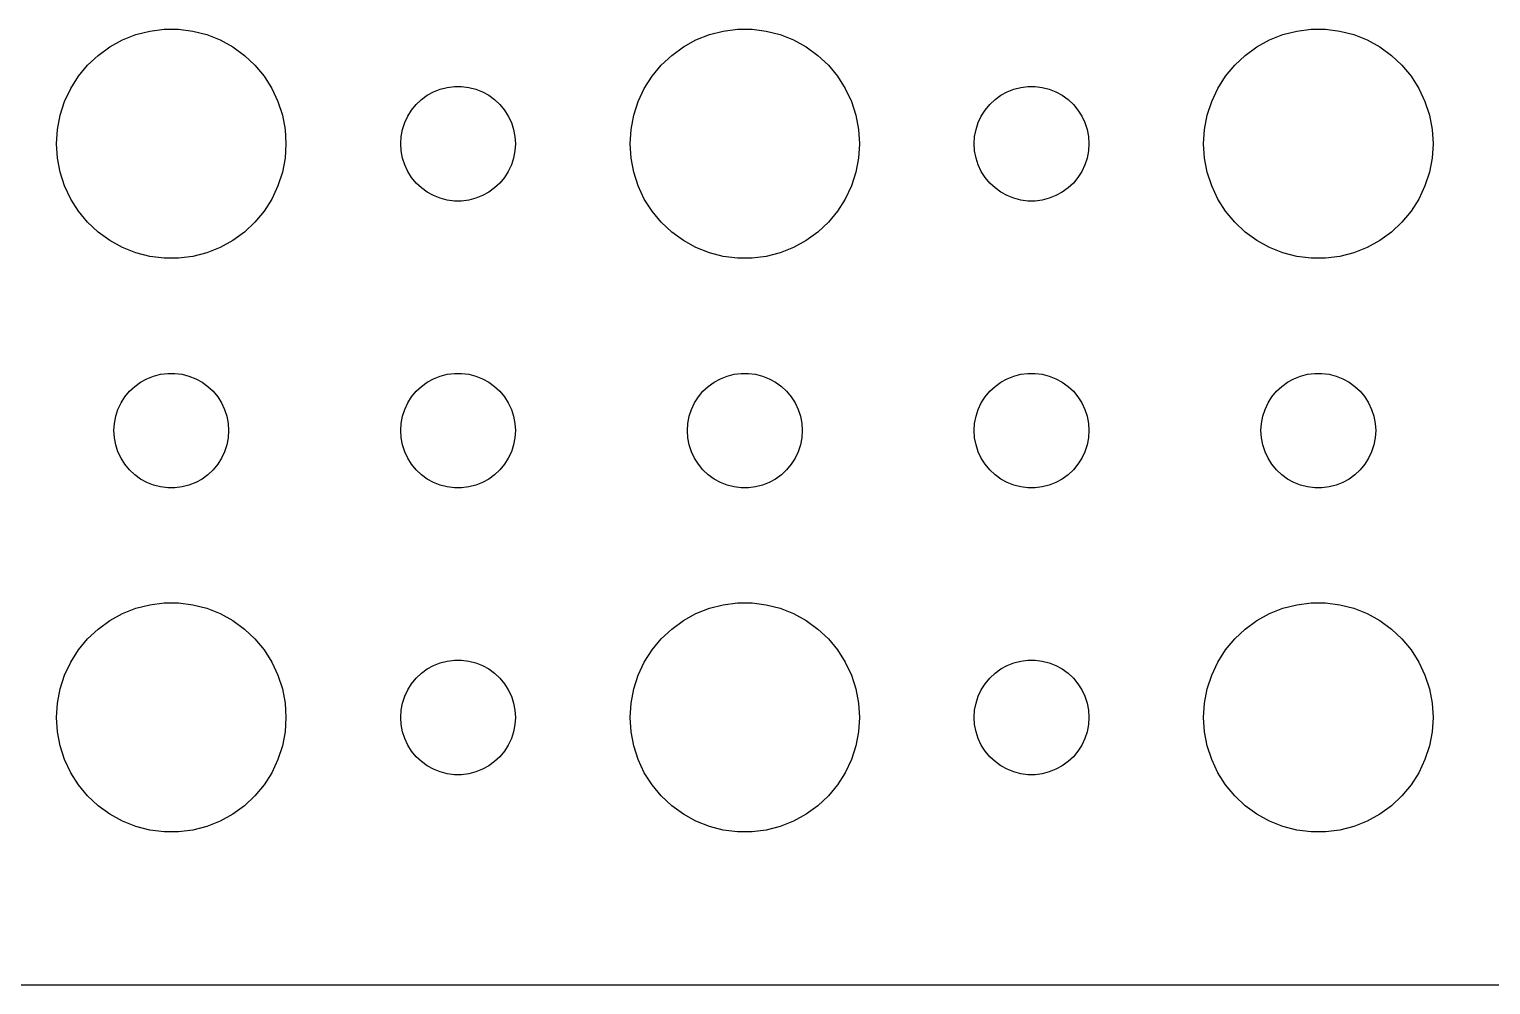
# Model space of a CAD drawing. Header units: metres. Extents: x -74 to 74, y -59 to 59.
# Drawn here: x -41.22 to -2.99, y -59.49 to -34.51 of the extents above; entities that cross this region are included whole.
import ezdxf

# ---------------------------------------------------------------- set-up
doc = ezdxf.new("R2010")
doc.units = ezdxf.units.M

msp = doc.modelspace()

# ---------------------------------------------------------------- linework, layer by layer
for p, q in [((-38.7773, -34.7855), (-38.427, -34.6468)), ((-38.427, -34.6468), (-38.0621, -34.5531)), ((-38.0621, -34.5531), (-37.6884, -34.5059)), ((-37.6884, -34.5059), (-37.3116, -34.5059)), ((-37.3116, -34.5059), (-36.9379, -34.5531)), ((-36.9379, -34.5531), (-36.5729, -34.6468)), ((-36.5729, -34.6468), (-36.2227, -34.7855)), ((-23.7773, -34.7855), (-23.427, -34.6468)), ((-23.427, -34.6468), (-23.0621, -34.5531)), ((-23.0621, -34.5531), (-22.6884, -34.5059)), ((-22.6884, -34.5059), (-22.3116, -34.5059)), ((-22.3116, -34.5059), (-21.9379, -34.5531)), ((-21.9379, -34.5531), (-21.5729, -34.6468)), ((-21.5729, -34.6468), (-21.2227, -34.7855)), ((-8.77733, -34.7855), (-8.42705, -34.6468)), ((-8.42705, -34.6468), (-8.06213, -34.5531)), ((-8.06213, -34.5531), (-7.68837, -34.5059)), ((-7.68837, -34.5059), (-7.31161, -34.5059)), ((-7.31161, -34.5059), (-6.93785, -34.5531)), ((-6.93785, -34.5531), (-6.57294, -34.6468)), ((-6.57294, -34.6468), (-6.22266, -34.7855)), ((-39.4123, -35.1885), (-39.1075, -34.967)), ((-39.1075, -34.967), (-38.7773, -34.7855)), ((-36.2227, -34.7855), (-35.8925, -34.967)), ((-35.8925, -34.967), (-35.5877, -35.1885)), ((-24.4123, -35.1885), (-24.1075, -34.967)), ((-24.1075, -34.967), (-23.7773, -34.7855)), ((-21.2227, -34.7855), (-20.8925, -34.967)), ((-20.8925, -34.967), (-20.5877, -35.1885)), ((-9.41226, -35.1885), (-9.10747, -34.967)), ((-9.10747, -34.967), (-8.77733, -34.7855)), ((-6.22266, -34.7855), (-5.89252, -34.967)), ((-5.89252, -34.967), (-5.58772, -35.1885)), ((-39.927, -35.7366), (-39.6869, -35.4464)), ((-39.6869, -35.4464), (-39.4123, -35.1885)), ((-35.5877, -35.1885), (-35.3131, -35.4464)), ((-35.3131, -35.4464), (-35.0729, -35.7366)), ((-24.927, -35.7366), (-24.6869, -35.4464)), ((-24.6869, -35.4464), (-24.4123, -35.1885)), ((-20.5877, -35.1885), (-20.3131, -35.4464)), ((-20.3131, -35.4464), (-20.0729, -35.7366)), ((-9.92705, -35.7366), (-9.6869, -35.4464)), ((-9.6869, -35.4464), (-9.41226, -35.1885)), ((-5.58772, -35.1885), (-5.31308, -35.4464)), ((-5.31308, -35.4464), (-5.07294, -35.7366)), ((-40.1289, -36.0547), (-39.927, -35.7366)), ((-35.0729, -35.7366), (-34.8711, -36.0547)), ((-25.1289, -36.0547), (-24.927, -35.7366)), ((-20.0729, -35.7366), (-19.8711, -36.0547)), ((-10.1289, -36.0547), (-9.92705, -35.7366)), ((-5.07294, -35.7366), (-4.87108, -36.0547)), ((-40.2893, -36.3956), (-40.1289, -36.0547)), ((-34.8711, -36.0547), (-34.7107, -36.3956)), ((-30.9561, -36.3442), (-30.8037, -36.2335)), ((-30.8037, -36.2335), (-30.6387, -36.1428)), ((-30.6387, -36.1428), (-30.4635, -36.0734)), ((-30.4635, -36.0734), (-30.2811, -36.0266)), ((-30.2811, -36.0266), (-30.0942, -36.003)), ((-30.0942, -36.003), (-29.9058, -36.003)), ((-29.9058, -36.003), (-29.7189, -36.0266)), ((-29.7189, -36.0266), (-29.5365, -36.0734)), ((-29.5365, -36.0734), (-29.3613, -36.1428)), ((-29.3613, -36.1428), (-29.1963, -36.2335)), ((-29.1963, -36.2335), (-29.0439, -36.3442)), ((-25.2893, -36.3956), (-25.1289, -36.0547)), ((-19.8711, -36.0547), (-19.7107, -36.3956)), ((-15.9561, -36.3442), (-15.8037, -36.2335)), ((-15.8037, -36.2335), (-15.6387, -36.1428)), ((-15.6387, -36.1428), (-15.4635, -36.0734)), ((-15.4635, -36.0734), (-15.2811, -36.0266)), ((-15.2811, -36.0266), (-15.0942, -36.003)), ((-15.0942, -36.003), (-14.9058, -36.003)), ((-14.9058, -36.003), (-14.7189, -36.0266)), ((-14.7189, -36.0266), (-14.5365, -36.0734)), ((-14.5365, -36.0734), (-14.3613, -36.1428)), ((-14.3613, -36.1428), (-14.1963, -36.2335)), ((-14.1963, -36.2335), (-14.0439, -36.3442)), ((-10.2893, -36.3956), (-10.1289, -36.0547)), ((-4.87108, -36.0547), (-4.71066, -36.3956)), ((-40.4057, -36.7539), (-40.2893, -36.3956)), ((-34.7107, -36.3956), (-34.5942, -36.7539)), ((-31.3145, -36.7774), (-31.2135, -36.6183)), ((-31.2135, -36.6183), (-31.0934, -36.4732)), ((-31.0934, -36.4732), (-30.9561, -36.3442)), ((-29.0439, -36.3442), (-28.9065, -36.4732)), ((-28.9065, -36.4732), (-28.7865, -36.6183)), ((-28.7865, -36.6183), (-28.6855, -36.7774)), ((-25.4057, -36.7539), (-25.2893, -36.3956)), ((-19.7107, -36.3956), (-19.5942, -36.7539)), ((-16.3145, -36.7774), (-16.2135, -36.6183)), ((-16.2135, -36.6183), (-16.0934, -36.4732)), ((-16.0934, -36.4732), (-15.9561, -36.3442)), ((-14.0439, -36.3442), (-13.9065, -36.4732)), ((-13.9065, -36.4732), (-13.7865, -36.6183)), ((-13.7865, -36.6183), (-13.6855, -36.7774)), ((-10.4057, -36.7539), (-10.2893, -36.3956)), ((-4.71066, -36.3956), (-4.59424, -36.7539)), ((-40.4763, -37.124), (-40.4057, -36.7539)), ((-34.5942, -36.7539), (-34.5237, -37.124)), ((-31.4529, -37.127), (-31.3947, -36.9478)), ((-31.3947, -36.9478), (-31.3145, -36.7774)), ((-28.6855, -36.7774), (-28.6053, -36.9478)), ((-28.6053, -36.9478), (-28.5471, -37.127)), ((-25.4763, -37.124), (-25.4057, -36.7539)), ((-19.5942, -36.7539), (-19.5237, -37.124)), ((-16.4529, -37.127), (-16.3947, -36.9478)), ((-16.3947, -36.9478), (-16.3145, -36.7774)), ((-13.6855, -36.7774), (-13.6053, -36.9478)), ((-13.6053, -36.9478), (-13.5471, -37.127)), ((-10.4763, -37.124), (-10.4057, -36.7539)), ((-4.59424, -36.7539), (-4.52365, -37.124)), ((-40.5, -37.5), (-40.4763, -37.124)), ((-34.5237, -37.124), (-34.5, -37.5)), ((-31.5, -37.5), (-31.4882, -37.312)), ((-31.4882, -37.312), (-31.4529, -37.127)), ((-28.5471, -37.127), (-28.5118, -37.312)), ((-28.5118, -37.312), (-28.5, -37.5)), ((-25.5, -37.5), (-25.4763, -37.124)), ((-19.5237, -37.124), (-19.5, -37.5)), ((-16.5, -37.5), (-16.4882, -37.312)), ((-16.4882, -37.312), (-16.4529, -37.127)), ((-13.5471, -37.127), (-13.5118, -37.312)), ((-13.5118, -37.312), (-13.5, -37.5)), ((-10.5, -37.5), (-10.4763, -37.124)), ((-4.52365, -37.124), (-4.5, -37.5)), ((-40.4763, -37.876), (-40.5, -37.5)), ((-34.5, -37.5), (-34.5237, -37.876)), ((-31.4882, -37.688), (-31.5, -37.5)), ((-31.4529, -37.873), (-31.4882, -37.688)), ((-28.5118, -37.688), (-28.5471, -37.873)), ((-28.5, -37.5), (-28.5118, -37.688)), ((-25.4763, -37.876), (-25.5, -37.5)), ((-19.5, -37.5), (-19.5237, -37.876)), ((-16.4882, -37.688), (-16.5, -37.5)), ((-16.4529, -37.873), (-16.4882, -37.688)), ((-13.5118, -37.688), (-13.5471, -37.873)), ((-13.5, -37.5), (-13.5118, -37.688)), ((-10.4763, -37.876), (-10.5, -37.5)), ((-4.5, -37.5), (-4.52365, -37.876)), ((-40.4057, -38.2461), (-40.4763, -37.876)), ((-34.5237, -37.876), (-34.5942, -38.2461)), ((-31.3947, -38.0522), (-31.4529, -37.873)), ((-31.3145, -38.2226), (-31.3947, -38.0522)), ((-31.2135, -38.3817), (-31.3145, -38.2226)), ((-28.6855, -38.2226), (-28.7865, -38.3817)), ((-28.6053, -38.0522), (-28.6855, -38.2226)), ((-28.5471, -37.873), (-28.6053, -38.0522)), ((-25.4057, -38.2461), (-25.4763, -37.876)), ((-19.5237, -37.876), (-19.5942, -38.2461)), ((-16.3947, -38.0522), (-16.4529, -37.873)), ((-16.3145, -38.2226), (-16.3947, -38.0522)), ((-16.2135, -38.3817), (-16.3145, -38.2226)), ((-13.6855, -38.2226), (-13.7865, -38.3817)), ((-13.6053, -38.0522), (-13.6855, -38.2226)), ((-13.5471, -37.873), (-13.6053, -38.0522)), ((-10.4057, -38.2461), (-10.4763, -37.876)), ((-4.52365, -37.876), (-4.59424, -38.2461)), ((-40.2893, -38.6044), (-40.4057, -38.2461)), ((-40.1289, -38.9453), (-40.2893, -38.6044)), ((-34.7107, -38.6044), (-34.8711, -38.9453)), ((-34.5942, -38.2461), (-34.7107, -38.6044)), ((-31.0934, -38.5268), (-31.2135, -38.3817)), ((-30.9561, -38.6558), (-31.0934, -38.5268)), ((-28.9065, -38.5268), (-29.0439, -38.6558)), ((-28.7865, -38.3817), (-28.9065, -38.5268)), ((-25.2893, -38.6044), (-25.4057, -38.2461)), ((-25.1289, -38.9453), (-25.2893, -38.6044)), ((-19.7107, -38.6044), (-19.8711, -38.9453)), ((-19.5942, -38.2461), (-19.7107, -38.6044)), ((-16.0934, -38.5268), (-16.2135, -38.3817)), ((-15.9561, -38.6558), (-16.0934, -38.5268)), ((-13.9065, -38.5268), (-14.0439, -38.6558)), ((-13.7865, -38.3817), (-13.9065, -38.5268)), ((-10.2893, -38.6044), (-10.4057, -38.2461)), ((-10.1289, -38.9453), (-10.2893, -38.6044)), ((-4.71066, -38.6044), (-4.87108, -38.9453)), ((-4.59424, -38.2461), (-4.71066, -38.6044)), ((-39.927, -39.2634), (-40.1289, -38.9453)), ((-34.8711, -38.9453), (-35.0729, -39.2634)), ((-30.8037, -38.7665), (-30.9561, -38.6558)), ((-30.6387, -38.8572), (-30.8037, -38.7665)), ((-30.4635, -38.9266), (-30.6387, -38.8572)), ((-30.2811, -38.9734), (-30.4635, -38.9266)), ((-30.0942, -38.997), (-30.2811, -38.9734)), ((-29.7189, -38.9734), (-29.9058, -38.997)), ((-29.5365, -38.9266), (-29.7189, -38.9734)), ((-29.3613, -38.8572), (-29.5365, -38.9266)), ((-29.1963, -38.7665), (-29.3613, -38.8572)), ((-29.0439, -38.6558), (-29.1963, -38.7665)), ((-24.927, -39.2634), (-25.1289, -38.9453)), ((-19.8711, -38.9453), (-20.0729, -39.2634)), ((-15.8037, -38.7665), (-15.9561, -38.6558)), ((-15.6387, -38.8572), (-15.8037, -38.7665)), ((-15.4635, -38.9266), (-15.6387, -38.8572)), ((-15.2811, -38.9734), (-15.4635, -38.9266)), ((-15.0942, -38.997), (-15.2811, -38.9734)), ((-14.7189, -38.9734), (-14.9058, -38.997)), ((-14.5365, -38.9266), (-14.7189, -38.9734)), ((-14.3613, -38.8572), (-14.5365, -38.9266)), ((-14.1963, -38.7665), (-14.3613, -38.8572)), ((-14.0439, -38.6558), (-14.1963, -38.7665)), ((-9.92705, -39.2634), (-10.1289, -38.9453)), ((-4.87108, -38.9453), (-5.07294, -39.2634)), ((-39.6869, -39.5536), (-39.927, -39.2634)), ((-35.0729, -39.2634), (-35.3131, -39.5536)), ((-29.9058, -38.997), (-30.0942, -38.997)), ((-24.6869, -39.5536), (-24.927, -39.2634)), ((-20.0729, -39.2634), (-20.3131, -39.5536)), ((-14.9058, -38.997), (-15.0942, -38.997)), ((-9.6869, -39.5536), (-9.92705, -39.2634)), ((-5.07294, -39.2634), (-5.31308, -39.5536)), ((-39.4123, -39.8115), (-39.6869, -39.5536)), ((-35.3131, -39.5536), (-35.5877, -39.8115)), ((-24.4123, -39.8115), (-24.6869, -39.5536)), ((-20.3131, -39.5536), (-20.5877, -39.8115)), ((-9.41226, -39.8115), (-9.6869, -39.5536)), ((-5.31308, -39.5536), (-5.58772, -39.8115)), ((-39.1075, -40.033), (-39.4123, -39.8115)), ((-38.7773, -40.2145), (-39.1075, -40.033)), ((-35.8925, -40.033), (-36.2227, -40.2145)), ((-35.5877, -39.8115), (-35.8925, -40.033)), ((-24.1075, -40.033), (-24.4123, -39.8115)), ((-23.7773, -40.2145), (-24.1075, -40.033)), ((-20.8925, -40.033), (-21.2227, -40.2145)), ((-20.5877, -39.8115), (-20.8925, -40.033)), ((-9.10747, -40.033), (-9.41226, -39.8115)), ((-8.77733, -40.2145), (-9.10747, -40.033)), ((-5.89252, -40.033), (-6.22266, -40.2145)), ((-5.58772, -39.8115), (-5.89252, -40.033)), ((-38.427, -40.3532), (-38.7773, -40.2145)), ((-38.0621, -40.4469), (-38.427, -40.3532)), ((-37.6884, -40.4941), (-38.0621, -40.4469)), ((-37.3116, -40.4941), (-37.6884, -40.4941)), ((-36.9379, -40.4469), (-37.3116, -40.4941)), ((-36.5729, -40.3532), (-36.9379, -40.4469)), ((-36.2227, -40.2145), (-36.5729, -40.3532)), ((-23.427, -40.3532), (-23.7773, -40.2145)), ((-23.0621, -40.4469), (-23.427, -40.3532)), ((-22.6884, -40.4941), (-23.0621, -40.4469)), ((-22.3116, -40.4941), (-22.6884, -40.4941)), ((-21.9379, -40.4469), (-22.3116, -40.4941)), ((-21.5729, -40.3532), (-21.9379, -40.4469)), ((-21.2227, -40.2145), (-21.5729, -40.3532)), ((-8.42705, -40.3532), (-8.77733, -40.2145)), ((-8.06213, -40.4469), (-8.42705, -40.3532)), ((-7.68837, -40.4941), (-8.06213, -40.4469)), ((-7.31161, -40.4941), (-7.68837, -40.4941)), ((-6.93785, -40.4469), (-7.31161, -40.4941)), ((-6.57294, -40.3532), (-6.93785, -40.4469)), ((-6.22266, -40.2145), (-6.57294, -40.3532)), ((-38.1387, -43.6428), (-37.9635, -43.5734)), ((-37.9635, -43.5734), (-37.7811, -43.5266)), ((-37.7811, -43.5266), (-37.5942, -43.503)), ((-37.5942, -43.503), (-37.4058, -43.503)), ((-37.4058, -43.503), (-37.2189, -43.5266)), ((-37.2189, -43.5266), (-37.0365, -43.5734)), ((-37.0365, -43.5734), (-36.8613, -43.6428)), ((-30.6387, -43.6428), (-30.4635, -43.5734)), ((-30.4635, -43.5734), (-30.2811, -43.5266)), ((-30.2811, -43.5266), (-30.0942, -43.503)), ((-30.0942, -43.503), (-29.9058, -43.503)), ((-29.9058, -43.503), (-29.7189, -43.5266)), ((-29.7189, -43.5266), (-29.5365, -43.5734)), ((-29.5365, -43.5734), (-29.3613, -43.6428)), ((-23.1387, -43.6428), (-22.9635, -43.5734)), ((-22.9635, -43.5734), (-22.7811, -43.5266)), ((-22.7811, -43.5266), (-22.5942, -43.503)), ((-22.5942, -43.503), (-22.4058, -43.503)), ((-22.4058, -43.503), (-22.2189, -43.5266)), ((-22.2189, -43.5266), (-22.0365, -43.5734)), ((-22.0365, -43.5734), (-21.8613, -43.6428)), ((-15.6387, -43.6428), (-15.4635, -43.5734)), ((-15.4635, -43.5734), (-15.2811, -43.5266)), ((-15.2811, -43.5266), (-15.0942, -43.503)), ((-15.0942, -43.503), (-14.9058, -43.503)), ((-14.9058, -43.503), (-14.7189, -43.5266)), ((-14.7189, -43.5266), (-14.5365, -43.5734)), ((-14.5365, -43.5734), (-14.3613, -43.6428)), ((-8.13866, -43.6428), (-7.96352, -43.5734)), ((-7.96352, -43.5734), (-7.78107, -43.5266)), ((-7.78107, -43.5266), (-7.59418, -43.503)), ((-7.59418, -43.503), (-7.40581, -43.503)), ((-7.40581, -43.503), (-7.21892, -43.5266)), ((-7.21892, -43.5266), (-7.03647, -43.5734)), ((-7.03647, -43.5734), (-6.86133, -43.6428)), ((-38.5934, -43.9732), (-38.4561, -43.8442)), ((-38.4561, -43.8442), (-38.3037, -43.7335)), ((-38.3037, -43.7335), (-38.1387, -43.6428)), ((-36.8613, -43.6428), (-36.6963, -43.7335)), ((-36.6963, -43.7335), (-36.5439, -43.8442)), ((-36.5439, -43.8442), (-36.4065, -43.9732)), ((-31.0934, -43.9732), (-30.9561, -43.8442)), ((-30.9561, -43.8442), (-30.8037, -43.7335)), ((-30.8037, -43.7335), (-30.6387, -43.6428)), ((-29.3613, -43.6428), (-29.1963, -43.7335)), ((-29.1963, -43.7335), (-29.0439, -43.8442)), ((-29.0439, -43.8442), (-28.9065, -43.9732)), ((-23.5934, -43.9732), (-23.4561, -43.8442)), ((-23.4561, -43.8442), (-23.3037, -43.7335)), ((-23.3037, -43.7335), (-23.1387, -43.6428)), ((-21.8613, -43.6428), (-21.6963, -43.7335)), ((-21.6963, -43.7335), (-21.5439, -43.8442)), ((-21.5439, -43.8442), (-21.4065, -43.9732)), ((-16.0934, -43.9732), (-15.9561, -43.8442)), ((-15.9561, -43.8442), (-15.8037, -43.7335)), ((-15.8037, -43.7335), (-15.6387, -43.6428)), ((-14.3613, -43.6428), (-14.1963, -43.7335)), ((-14.1963, -43.7335), (-14.0439, -43.8442)), ((-14.0439, -43.8442), (-13.9065, -43.9732)), ((-8.59344, -43.9732), (-8.45613, -43.8442)), ((-8.45613, -43.8442), (-8.30373, -43.7335)), ((-8.30373, -43.7335), (-8.13866, -43.6428)), ((-6.86133, -43.6428), (-6.69626, -43.7335)), ((-6.69626, -43.7335), (-6.54385, -43.8442)), ((-6.54385, -43.8442), (-6.40654, -43.9732)), ((-38.8947, -44.4478), (-38.8145, -44.2774)), ((-38.8145, -44.2774), (-38.7135, -44.1183)), ((-38.7135, -44.1183), (-38.5934, -43.9732)), ((-36.4065, -43.9732), (-36.2865, -44.1183)), ((-36.2865, -44.1183), (-36.1855, -44.2774)), ((-36.1855, -44.2774), (-36.1053, -44.4478)), ((-31.3947, -44.4478), (-31.3145, -44.2774)), ((-31.3145, -44.2774), (-31.2135, -44.1183)), ((-31.2135, -44.1183), (-31.0934, -43.9732)), ((-28.9065, -43.9732), (-28.7865, -44.1183)), ((-28.7865, -44.1183), (-28.6855, -44.2774)), ((-28.6855, -44.2774), (-28.6053, -44.4478)), ((-23.8947, -44.4478), (-23.8145, -44.2774)), ((-23.8145, -44.2774), (-23.7135, -44.1183)), ((-23.7135, -44.1183), (-23.5934, -43.9732)), ((-21.4065, -43.9732), (-21.2865, -44.1183)), ((-21.2865, -44.1183), (-21.1855, -44.2774)), ((-21.1855, -44.2774), (-21.1053, -44.4478)), ((-16.3947, -44.4478), (-16.3145, -44.2774)), ((-16.3145, -44.2774), (-16.2135, -44.1183)), ((-16.2135, -44.1183), (-16.0934, -43.9732)), ((-13.9065, -43.9732), (-13.7865, -44.1183)), ((-13.7865, -44.1183), (-13.6855, -44.2774)), ((-13.6855, -44.2774), (-13.6053, -44.4478)), ((-8.89465, -44.4478), (-8.81445, -44.2774)), ((-8.81445, -44.2774), (-8.71352, -44.1183)), ((-8.71352, -44.1183), (-8.59344, -43.9732)), ((-6.40654, -43.9732), (-6.28647, -44.1183)), ((-6.28647, -44.1183), (-6.18553, -44.2774)), ((-6.18553, -44.2774), (-6.10533, -44.4478)), ((-38.9882, -44.812), (-38.9529, -44.627)), ((-38.9529, -44.627), (-38.8947, -44.4478)), ((-36.1053, -44.4478), (-36.0471, -44.627)), ((-36.0471, -44.627), (-36.0118, -44.812)), ((-31.4882, -44.812), (-31.4529, -44.627)), ((-31.4529, -44.627), (-31.3947, -44.4478)), ((-28.6053, -44.4478), (-28.5471, -44.627)), ((-28.5471, -44.627), (-28.5118, -44.812)), ((-23.9882, -44.812), (-23.9529, -44.627)), ((-23.9529, -44.627), (-23.8947, -44.4478)), ((-21.1053, -44.4478), (-21.0471, -44.627)), ((-21.0471, -44.627), (-21.0118, -44.812)), ((-16.4882, -44.812), (-16.4529, -44.627)), ((-16.4529, -44.627), (-16.3947, -44.4478)), ((-13.6053, -44.4478), (-13.5471, -44.627)), ((-13.5471, -44.627), (-13.5118, -44.812)), ((-8.98816, -44.812), (-8.95287, -44.627)), ((-8.95287, -44.627), (-8.89465, -44.4478)), ((-6.10533, -44.4478), (-6.04712, -44.627)), ((-6.04712, -44.627), (-6.01183, -44.812)), ((-39, -45), (-38.9882, -44.812)), ((-38.9882, -45.188), (-39, -45)), ((-36.0118, -44.812), (-36, -45)), ((-36, -45), (-36.0118, -45.188)), ((-31.5, -45), (-31.4882, -44.812)), ((-31.4882, -45.188), (-31.5, -45)), ((-28.5118, -44.812), (-28.5, -45)), ((-28.5, -45), (-28.5118, -45.188)), ((-24, -45), (-23.9882, -44.812)), ((-23.9882, -45.188), (-24, -45)), ((-21.0118, -44.812), (-21, -45)), ((-21, -45), (-21.0118, -45.188)), ((-16.5, -45), (-16.4882, -44.812)), ((-16.4882, -45.188), (-16.5, -45)), ((-13.5118, -44.812), (-13.5, -45)), ((-13.5, -45), (-13.5118, -45.188)), ((-9, -45), (-8.98816, -44.812)), ((-8.98816, -45.188), (-9, -45)), ((-6.01183, -44.812), (-6, -45)), ((-6, -45), (-6.01183, -45.188)), ((-38.9529, -45.373), (-38.9882, -45.188)), ((-38.8947, -45.5522), (-38.9529, -45.373)), ((-36.0471, -45.373), (-36.1053, -45.5522)), ((-36.0118, -45.188), (-36.0471, -45.373)), ((-31.4529, -45.373), (-31.4882, -45.188)), ((-31.3947, -45.5522), (-31.4529, -45.373)), ((-28.5471, -45.373), (-28.6053, -45.5522)), ((-28.5118, -45.188), (-28.5471, -45.373)), ((-23.9529, -45.373), (-23.9882, -45.188)), ((-23.8947, -45.5522), (-23.9529, -45.373)), ((-21.0471, -45.373), (-21.1053, -45.5522)), ((-21.0118, -45.188), (-21.0471, -45.373)), ((-16.4529, -45.373), (-16.4882, -45.188)), ((-16.3947, -45.5522), (-16.4529, -45.373)), ((-13.5471, -45.373), (-13.6053, -45.5522)), ((-13.5118, -45.188), (-13.5471, -45.373)), ((-8.95287, -45.373), (-8.98816, -45.188)), ((-8.89465, -45.5522), (-8.95287, -45.373)), ((-6.04712, -45.373), (-6.10533, -45.5522)), ((-6.01183, -45.188), (-6.04712, -45.373)), ((-38.8145, -45.7226), (-38.8947, -45.5522)), ((-38.7135, -45.8817), (-38.8145, -45.7226)), ((-36.1855, -45.7226), (-36.2865, -45.8817)), ((-36.1053, -45.5522), (-36.1855, -45.7226)), ((-31.3145, -45.7226), (-31.3947, -45.5522)), ((-31.2135, -45.8817), (-31.3145, -45.7226)), ((-28.6855, -45.7226), (-28.7865, -45.8817)), ((-28.6053, -45.5522), (-28.6855, -45.7226)), ((-23.8145, -45.7226), (-23.8947, -45.5522)), ((-23.7135, -45.8817), (-23.8145, -45.7226)), ((-21.1855, -45.7226), (-21.2865, -45.8817)), ((-21.1053, -45.5522), (-21.1855, -45.7226)), ((-16.3145, -45.7226), (-16.3947, -45.5522)), ((-16.2135, -45.8817), (-16.3145, -45.7226)), ((-13.6855, -45.7226), (-13.7865, -45.8817)), ((-13.6053, -45.5522), (-13.6855, -45.7226)), ((-8.81445, -45.7226), (-8.89465, -45.5522)), ((-8.71352, -45.8817), (-8.81445, -45.7226)), ((-6.18553, -45.7226), (-6.28647, -45.8817)), ((-6.10533, -45.5522), (-6.18553, -45.7226)), ((-38.5934, -46.0268), (-38.7135, -45.8817)), ((-38.4561, -46.1558), (-38.5934, -46.0268)), ((-38.3037, -46.2665), (-38.4561, -46.1558)), ((-36.5439, -46.1558), (-36.6963, -46.2665)), ((-36.4065, -46.0268), (-36.5439, -46.1558)), ((-36.2865, -45.8817), (-36.4065, -46.0268)), ((-31.0934, -46.0268), (-31.2135, -45.8817)), ((-30.9561, -46.1558), (-31.0934, -46.0268)), ((-30.8037, -46.2665), (-30.9561, -46.1558)), ((-29.0439, -46.1558), (-29.1963, -46.2665)), ((-28.9065, -46.0268), (-29.0439, -46.1558)), ((-28.7865, -45.8817), (-28.9065, -46.0268)), ((-23.5934, -46.0268), (-23.7135, -45.8817)), ((-23.4561, -46.1558), (-23.5934, -46.0268)), ((-23.3037, -46.2665), (-23.4561, -46.1558)), ((-21.5439, -46.1558), (-21.6963, -46.2665)), ((-21.4065, -46.0268), (-21.5439, -46.1558)), ((-21.2865, -45.8817), (-21.4065, -46.0268)), ((-16.0934, -46.0268), (-16.2135, -45.8817)), ((-15.9561, -46.1558), (-16.0934, -46.0268)), ((-15.8037, -46.2665), (-15.9561, -46.1558)), ((-14.0439, -46.1558), (-14.1963, -46.2665)), ((-13.9065, -46.0268), (-14.0439, -46.1558)), ((-13.7865, -45.8817), (-13.9065, -46.0268)), ((-8.59344, -46.0268), (-8.71352, -45.8817)), ((-8.45613, -46.1558), (-8.59344, -46.0268)), ((-8.30373, -46.2665), (-8.45613, -46.1558)), ((-6.54385, -46.1558), (-6.69626, -46.2665)), ((-6.40654, -46.0268), (-6.54385, -46.1558)), ((-6.28647, -45.8817), (-6.40654, -46.0268)), ((-38.1387, -46.3572), (-38.3037, -46.2665)), ((-37.9635, -46.4266), (-38.1387, -46.3572)), ((-37.7811, -46.4734), (-37.9635, -46.4266)), ((-37.5942, -46.497), (-37.7811, -46.4734)), ((-37.4058, -46.497), (-37.5942, -46.497)), ((-37.2189, -46.4734), (-37.4058, -46.497)), ((-37.0365, -46.4266), (-37.2189, -46.4734)), ((-36.8613, -46.3572), (-37.0365, -46.4266)), ((-36.6963, -46.2665), (-36.8613, -46.3572)), ((-30.6387, -46.3572), (-30.8037, -46.2665)), ((-30.4635, -46.4266), (-30.6387, -46.3572)), ((-30.2811, -46.4734), (-30.4635, -46.4266)), ((-30.0942, -46.497), (-30.2811, -46.4734)), ((-29.9058, -46.497), (-30.0942, -46.497)), ((-29.7189, -46.4734), (-29.9058, -46.497)), ((-29.5365, -46.4266), (-29.7189, -46.4734)), ((-29.3613, -46.3572), (-29.5365, -46.4266)), ((-29.1963, -46.2665), (-29.3613, -46.3572)), ((-23.1387, -46.3572), (-23.3037, -46.2665)), ((-22.9635, -46.4266), (-23.1387, -46.3572)), ((-22.7811, -46.4734), (-22.9635, -46.4266)), ((-22.5942, -46.497), (-22.7811, -46.4734)), ((-22.4058, -46.497), (-22.5942, -46.497)), ((-22.2189, -46.4734), (-22.4058, -46.497)), ((-22.0365, -46.4266), (-22.2189, -46.4734)), ((-21.8613, -46.3572), (-22.0365, -46.4266)), ((-21.6963, -46.2665), (-21.8613, -46.3572)), ((-15.6387, -46.3572), (-15.8037, -46.2665)), ((-15.4635, -46.4266), (-15.6387, -46.3572)), ((-15.2811, -46.4734), (-15.4635, -46.4266)), ((-15.0942, -46.497), (-15.2811, -46.4734)), ((-14.9058, -46.497), (-15.0942, -46.497)), ((-14.7189, -46.4734), (-14.9058, -46.497)), ((-14.5365, -46.4266), (-14.7189, -46.4734)), ((-14.3613, -46.3572), (-14.5365, -46.4266)), ((-14.1963, -46.2665), (-14.3613, -46.3572)), ((-8.13866, -46.3572), (-8.30373, -46.2665)), ((-7.96352, -46.4266), (-8.13866, -46.3572)), ((-7.78107, -46.4734), (-7.96352, -46.4266)), ((-7.59418, -46.497), (-7.78107, -46.4734)), ((-7.40581, -46.497), (-7.59418, -46.497)), ((-7.21892, -46.4734), (-7.40581, -46.497)), ((-7.03647, -46.4266), (-7.21892, -46.4734)), ((-6.86133, -46.3572), (-7.03647, -46.4266)), ((-6.69626, -46.2665), (-6.86133, -46.3572)), ((-38.7773, -49.7855), (-38.427, -49.6468)), ((-38.427, -49.6468), (-38.0621, -49.5531)), ((-38.0621, -49.5531), (-37.6884, -49.5059)), ((-37.6884, -49.5059), (-37.3116, -49.5059)), ((-37.3116, -49.5059), (-36.9379, -49.5531)), ((-36.9379, -49.5531), (-36.5729, -49.6468)), ((-36.5729, -49.6468), (-36.2227, -49.7855)), ((-23.7773, -49.7855), (-23.427, -49.6468)), ((-23.427, -49.6468), (-23.0621, -49.5531)), ((-23.0621, -49.5531), (-22.6884, -49.5059)), ((-22.6884, -49.5059), (-22.3116, -49.5059)), ((-22.3116, -49.5059), (-21.9379, -49.5531)), ((-21.9379, -49.5531), (-21.5729, -49.6468)), ((-21.5729, -49.6468), (-21.2227, -49.7855)), ((-8.77733, -49.7855), (-8.42705, -49.6468)), ((-8.42705, -49.6468), (-8.06213, -49.5531)), ((-8.06213, -49.5531), (-7.68837, -49.5059)), ((-7.68837, -49.5059), (-7.31161, -49.5059)), ((-7.31161, -49.5059), (-6.93785, -49.5531)), ((-6.93785, -49.5531), (-6.57294, -49.6468)), ((-6.57294, -49.6468), (-6.22266, -49.7855)), ((-39.4123, -50.1885), (-39.1075, -49.967)), ((-39.1075, -49.967), (-38.7773, -49.7855)), ((-36.2227, -49.7855), (-35.8925, -49.967)), ((-35.8925, -49.967), (-35.5877, -50.1885)), ((-24.4123, -50.1885), (-24.1075, -49.967)), ((-24.1075, -49.967), (-23.7773, -49.7855)), ((-21.2227, -49.7855), (-20.8925, -49.967)), ((-20.8925, -49.967), (-20.5877, -50.1885)), ((-9.41226, -50.1885), (-9.10747, -49.967)), ((-9.10747, -49.967), (-8.77733, -49.7855)), ((-6.22266, -49.7855), (-5.89252, -49.967)), ((-5.89252, -49.967), (-5.58772, -50.1885)), ((-39.927, -50.7366), (-39.6869, -50.4464)), ((-39.6869, -50.4464), (-39.4123, -50.1885)), ((-35.5877, -50.1885), (-35.3131, -50.4464)), ((-35.3131, -50.4464), (-35.0729, -50.7366)), ((-24.927, -50.7366), (-24.6869, -50.4464)), ((-24.6869, -50.4464), (-24.4123, -50.1885)), ((-20.5877, -50.1885), (-20.3131, -50.4464)), ((-20.3131, -50.4464), (-20.0729, -50.7366)), ((-9.92705, -50.7366), (-9.6869, -50.4464)), ((-9.6869, -50.4464), (-9.41226, -50.1885)), ((-5.58772, -50.1885), (-5.31308, -50.4464)), ((-5.31308, -50.4464), (-5.07294, -50.7366)), ((-40.1289, -51.0547), (-39.927, -50.7366)), ((-35.0729, -50.7366), (-34.8711, -51.0547)), ((-25.1289, -51.0547), (-24.927, -50.7366)), ((-20.0729, -50.7366), (-19.8711, -51.0547)), ((-10.1289, -51.0547), (-9.92705, -50.7366)), ((-5.07294, -50.7366), (-4.87108, -51.0547)), ((-40.2893, -51.3956), (-40.1289, -51.0547)), ((-34.8711, -51.0547), (-34.7107, -51.3956)), ((-30.8037, -51.2335), (-30.6387, -51.1428)), ((-30.6387, -51.1428), (-30.4635, -51.0734)), ((-30.4635, -51.0734), (-30.2811, -51.0266)), ((-30.2811, -51.0266), (-30.0942, -51.003)), ((-30.0942, -51.003), (-29.9058, -51.003)), ((-29.9058, -51.003), (-29.7189, -51.0266)), ((-29.7189, -51.0266), (-29.5365, -51.0734)), ((-29.5365, -51.0734), (-29.3613, -51.1428)), ((-29.3613, -51.1428), (-29.1963, -51.2335)), ((-25.2893, -51.3956), (-25.1289, -51.0547)), ((-19.8711, -51.0547), (-19.7107, -51.3956)), ((-15.8037, -51.2335), (-15.6387, -51.1428)), ((-15.6387, -51.1428), (-15.4635, -51.0734)), ((-15.4635, -51.0734), (-15.2811, -51.0266)), ((-15.2811, -51.0266), (-15.0942, -51.003)), ((-15.0942, -51.003), (-14.9058, -51.003)), ((-14.9058, -51.003), (-14.7189, -51.0266)), ((-14.7189, -51.0266), (-14.5365, -51.0734)), ((-14.5365, -51.0734), (-14.3613, -51.1428)), ((-14.3613, -51.1428), (-14.1963, -51.2335)), ((-10.2893, -51.3956), (-10.1289, -51.0547)), ((-4.87108, -51.0547), (-4.71066, -51.3956)), ((-40.4057, -51.7539), (-40.2893, -51.3956)), ((-34.7107, -51.3956), (-34.5942, -51.7539)), ((-31.2135, -51.6183), (-31.0934, -51.4732)), ((-31.0934, -51.4732), (-30.9561, -51.3442)), ((-30.9561, -51.3442), (-30.8037, -51.2335)), ((-29.1963, -51.2335), (-29.0439, -51.3442)), ((-29.0439, -51.3442), (-28.9065, -51.4732)), ((-28.9065, -51.4732), (-28.7865, -51.6183)), ((-25.4057, -51.7539), (-25.2893, -51.3956)), ((-19.7107, -51.3956), (-19.5942, -51.7539)), ((-16.2135, -51.6183), (-16.0934, -51.4732)), ((-16.0934, -51.4732), (-15.9561, -51.3442)), ((-15.9561, -51.3442), (-15.8037, -51.2335)), ((-14.1963, -51.2335), (-14.0439, -51.3442)), ((-14.0439, -51.3442), (-13.9065, -51.4732)), ((-13.9065, -51.4732), (-13.7865, -51.6183)), ((-10.4057, -51.7539), (-10.2893, -51.3956)), ((-4.71066, -51.3956), (-4.59424, -51.7539)), ((-40.4763, -52.124), (-40.4057, -51.7539)), ((-34.5942, -51.7539), (-34.5237, -52.124)), ((-31.4529, -52.127), (-31.3947, -51.9478)), ((-31.3947, -51.9478), (-31.3145, -51.7774)), ((-31.3145, -51.7774), (-31.2135, -51.6183)), ((-28.7865, -51.6183), (-28.6855, -51.7774)), ((-28.6855, -51.7774), (-28.6053, -51.9478)), ((-28.6053, -51.9478), (-28.5471, -52.127)), ((-25.4763, -52.124), (-25.4057, -51.7539)), ((-19.5942, -51.7539), (-19.5237, -52.124)), ((-16.4529, -52.127), (-16.3947, -51.9478)), ((-16.3947, -51.9478), (-16.3145, -51.7774)), ((-16.3145, -51.7774), (-16.2135, -51.6183)), ((-13.7865, -51.6183), (-13.6855, -51.7774)), ((-13.6855, -51.7774), (-13.6053, -51.9478)), ((-13.6053, -51.9478), (-13.5471, -52.127)), ((-10.4763, -52.124), (-10.4057, -51.7539)), ((-4.59424, -51.7539), (-4.52365, -52.124)), ((-40.5, -52.5), (-40.4763, -52.124)), ((-34.5237, -52.124), (-34.5, -52.5)), ((-31.5, -52.5), (-31.4882, -52.312)), ((-31.4882, -52.312), (-31.4529, -52.127)), ((-28.5471, -52.127), (-28.5118, -52.312)), ((-28.5118, -52.312), (-28.5, -52.5)), ((-25.5, -52.5), (-25.4763, -52.124)), ((-19.5237, -52.124), (-19.5, -52.5)), ((-16.5, -52.5), (-16.4882, -52.312)), ((-16.4882, -52.312), (-16.4529, -52.127)), ((-13.5471, -52.127), (-13.5118, -52.312)), ((-13.5118, -52.312), (-13.5, -52.5)), ((-10.5, -52.5), (-10.4763, -52.124)), ((-4.52365, -52.124), (-4.5, -52.5)), ((-40.4763, -52.876), (-40.5, -52.5)), ((-34.5, -52.5), (-34.5237, -52.876)), ((-31.4882, -52.688), (-31.5, -52.5)), ((-31.4529, -52.873), (-31.4882, -52.688)), ((-28.5118, -52.688), (-28.5471, -52.873)), ((-28.5, -52.5), (-28.5118, -52.688)), ((-25.4763, -52.876), (-25.5, -52.5)), ((-19.5, -52.5), (-19.5237, -52.876)), ((-16.4882, -52.688), (-16.5, -52.5)), ((-16.4529, -52.873), (-16.4882, -52.688)), ((-13.5118, -52.688), (-13.5471, -52.873)), ((-13.5, -52.5), (-13.5118, -52.688)), ((-10.4763, -52.876), (-10.5, -52.5)), ((-4.5, -52.5), (-4.52365, -52.876)), ((-40.4057, -53.2461), (-40.4763, -52.876)), ((-34.5237, -52.876), (-34.5942, -53.2461)), ((-31.3947, -53.0522), (-31.4529, -52.873)), ((-31.3145, -53.2226), (-31.3947, -53.0522)), ((-28.6053, -53.0522), (-28.6855, -53.2226)), ((-28.5471, -52.873), (-28.6053, -53.0522)), ((-25.4057, -53.2461), (-25.4763, -52.876)), ((-19.5237, -52.876), (-19.5942, -53.2461)), ((-16.3947, -53.0522), (-16.4529, -52.873)), ((-16.3145, -53.2226), (-16.3947, -53.0522)), ((-13.6053, -53.0522), (-13.6855, -53.2226)), ((-13.5471, -52.873), (-13.6053, -53.0522)), ((-10.4057, -53.2461), (-10.4763, -52.876)), ((-4.52365, -52.876), (-4.59424, -53.2461)), ((-40.2893, -53.6044), (-40.4057, -53.2461)), ((-34.5942, -53.2461), (-34.7107, -53.6044)), ((-31.2135, -53.3817), (-31.3145, -53.2226)), ((-31.0934, -53.5268), (-31.2135, -53.3817)), ((-28.7865, -53.3817), (-28.9065, -53.5268)), ((-28.6855, -53.2226), (-28.7865, -53.3817)), ((-25.2893, -53.6044), (-25.4057, -53.2461)), ((-19.5942, -53.2461), (-19.7107, -53.6044)), ((-16.2135, -53.3817), (-16.3145, -53.2226)), ((-16.0934, -53.5268), (-16.2135, -53.3817)), ((-13.7865, -53.3817), (-13.9065, -53.5268)), ((-13.6855, -53.2226), (-13.7865, -53.3817)), ((-10.2893, -53.6044), (-10.4057, -53.2461)), ((-4.59424, -53.2461), (-4.71066, -53.6044)), ((-40.1289, -53.9453), (-40.2893, -53.6044)), ((-34.7107, -53.6044), (-34.8711, -53.9453)), ((-30.9561, -53.6558), (-31.0934, -53.5268)), ((-30.8037, -53.7665), (-30.9561, -53.6558)), ((-30.6387, -53.8572), (-30.8037, -53.7665)), ((-30.4635, -53.9266), (-30.6387, -53.8572)), ((-29.3613, -53.8572), (-29.5365, -53.9266)), ((-29.1963, -53.7665), (-29.3613, -53.8572)), ((-29.0439, -53.6558), (-29.1963, -53.7665)), ((-28.9065, -53.5268), (-29.0439, -53.6558)), ((-25.1289, -53.9453), (-25.2893, -53.6044)), ((-19.7107, -53.6044), (-19.8711, -53.9453)), ((-15.9561, -53.6558), (-16.0934, -53.5268)), ((-15.8037, -53.7665), (-15.9561, -53.6558)), ((-15.6387, -53.8572), (-15.8037, -53.7665)), ((-15.4635, -53.9266), (-15.6387, -53.8572)), ((-14.3613, -53.8572), (-14.5365, -53.9266)), ((-14.1963, -53.7665), (-14.3613, -53.8572)), ((-14.0439, -53.6558), (-14.1963, -53.7665)), ((-13.9065, -53.5268), (-14.0439, -53.6558)), ((-10.1289, -53.9453), (-10.2893, -53.6044)), ((-4.71066, -53.6044), (-4.87108, -53.9453)), ((-39.927, -54.2634), (-40.1289, -53.9453)), ((-39.6869, -54.5536), (-39.927, -54.2634)), ((-35.0729, -54.2634), (-35.3131, -54.5536)), ((-34.8711, -53.9453), (-35.0729, -54.2634)), ((-30.2811, -53.9734), (-30.4635, -53.9266)), ((-30.0942, -53.997), (-30.2811, -53.9734)), ((-29.9058, -53.997), (-30.0942, -53.997)), ((-29.7189, -53.9734), (-29.9058, -53.997)), ((-29.5365, -53.9266), (-29.7189, -53.9734)), ((-24.927, -54.2634), (-25.1289, -53.9453)), ((-24.6869, -54.5536), (-24.927, -54.2634)), ((-20.0729, -54.2634), (-20.3131, -54.5536)), ((-19.8711, -53.9453), (-20.0729, -54.2634)), ((-15.2811, -53.9734), (-15.4635, -53.9266)), ((-15.0942, -53.997), (-15.2811, -53.9734)), ((-14.9058, -53.997), (-15.0942, -53.997)), ((-14.7189, -53.9734), (-14.9058, -53.997)), ((-14.5365, -53.9266), (-14.7189, -53.9734)), ((-9.92705, -54.2634), (-10.1289, -53.9453)), ((-9.6869, -54.5536), (-9.92705, -54.2634)), ((-5.07294, -54.2634), (-5.31308, -54.5536)), ((-4.87108, -53.9453), (-5.07294, -54.2634)), ((-39.4123, -54.8115), (-39.6869, -54.5536)), ((-35.3131, -54.5536), (-35.5877, -54.8115)), ((-24.4123, -54.8115), (-24.6869, -54.5536)), ((-20.3131, -54.5536), (-20.5877, -54.8115)), ((-9.41226, -54.8115), (-9.6869, -54.5536)), ((-5.31308, -54.5536), (-5.58772, -54.8115)), ((-39.1075, -55.033), (-39.4123, -54.8115)), ((-38.7773, -55.2145), (-39.1075, -55.033)), ((-35.8925, -55.033), (-36.2227, -55.2145)), ((-35.5877, -54.8115), (-35.8925, -55.033)), ((-24.1075, -55.033), (-24.4123, -54.8115)), ((-23.7773, -55.2145), (-24.1075, -55.033)), ((-20.8925, -55.033), (-21.2227, -55.2145)), ((-20.5877, -54.8115), (-20.8925, -55.033)), ((-9.10747, -55.033), (-9.41226, -54.8115)), ((-8.77733, -55.2145), (-9.10747, -55.033)), ((-5.89252, -55.033), (-6.22266, -55.2145)), ((-5.58772, -54.8115), (-5.89252, -55.033)), ((-38.427, -55.3532), (-38.7773, -55.2145)), ((-38.0621, -55.4469), (-38.427, -55.3532)), ((-36.5729, -55.3532), (-36.9379, -55.4469)), ((-36.2227, -55.2145), (-36.5729, -55.3532)), ((-23.427, -55.3532), (-23.7773, -55.2145)), ((-23.0621, -55.4469), (-23.427, -55.3532)), ((-21.5729, -55.3532), (-21.9379, -55.4469)), ((-21.2227, -55.2145), (-21.5729, -55.3532)), ((-8.42705, -55.3532), (-8.77733, -55.2145)), ((-8.06213, -55.4469), (-8.42705, -55.3532)), ((-6.57294, -55.3532), (-6.93785, -55.4469)), ((-6.22266, -55.2145), (-6.57294, -55.3532)), ((-37.6884, -55.4941), (-38.0621, -55.4469)), ((-37.3116, -55.4941), (-37.6884, -55.4941)), ((-36.9379, -55.4469), (-37.3116, -55.4941)), ((-22.6884, -55.4941), (-23.0621, -55.4469)), ((-22.3116, -55.4941), (-22.6884, -55.4941)), ((-21.9379, -55.4469), (-22.3116, -55.4941)), ((-7.68837, -55.4941), (-8.06213, -55.4469)), ((-7.31161, -55.4941), (-7.68837, -55.4941)), ((-6.93785, -55.4469), (-7.31161, -55.4941)), ((-69.8139, -59.4901), (69.8139, -59.4901))]:
    msp.add_line(p, q)

doc.saveas('drawing.dxf')
